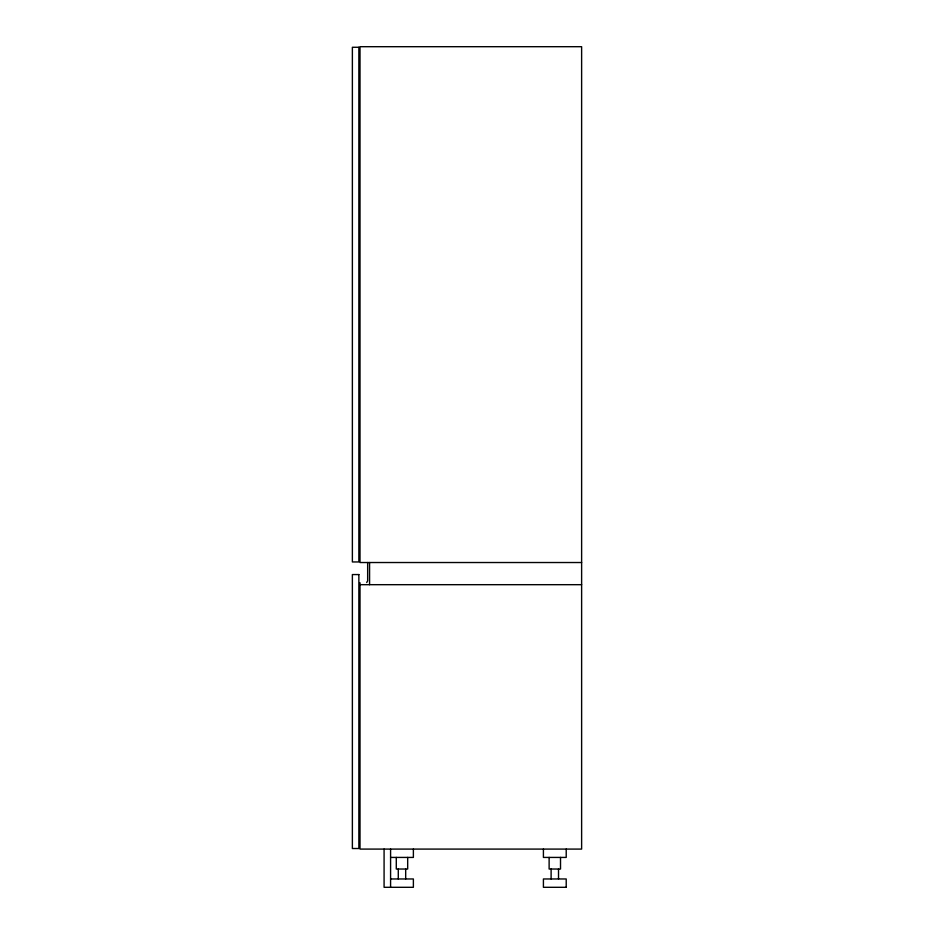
<?xml version="1.0" encoding="UTF-8"?>
<svg xmlns="http://www.w3.org/2000/svg" width="934" height="934" viewBox="0 0 934 934"><rect width="100%" height="100%" fill="white"/><g stroke="black" fill="none" stroke-linecap="round" stroke-linejoin="round"><path stroke-width="1.4" d="M366.7 582.512L367.657 580.866L367.657 562.525M581.625 562.525L360.01 562.525L360.01 46.7L581.625 46.7L581.625 849.088L360.01 849.088L360.01 582.769M360.01 584.684L581.625 584.684M390.587 857.424L413.377 857.424L413.377 849.088M390.587 878.964L413.377 878.964L413.377 887.3L384.084 887.3L384.084 849.088M566.343 887.3L543.413 887.3L543.413 878.964L566.214 878.964L566.214 887.3M566.214 849.088L566.214 857.424L543.413 857.424L543.413 849.088M560.517 857.424L560.517 869.029L549.122 869.029L549.122 857.424M558.52 869.029L558.52 878.964M551.107 869.029L551.107 878.964M407.679 857.424L407.679 869.029L396.285 869.029L396.285 857.424M405.683 869.029L405.683 878.964M398.281 869.029L398.281 878.964M390.587 849.088L390.587 887.3M369.572 562.525L369.572 584.684M358.866 47.272L352.375 47.272L352.375 561.953L358.866 561.953L358.866 47.272M358.866 574.562L352.375 574.562L352.375 848.516L358.866 848.516L358.866 574.562"/></g></svg>
